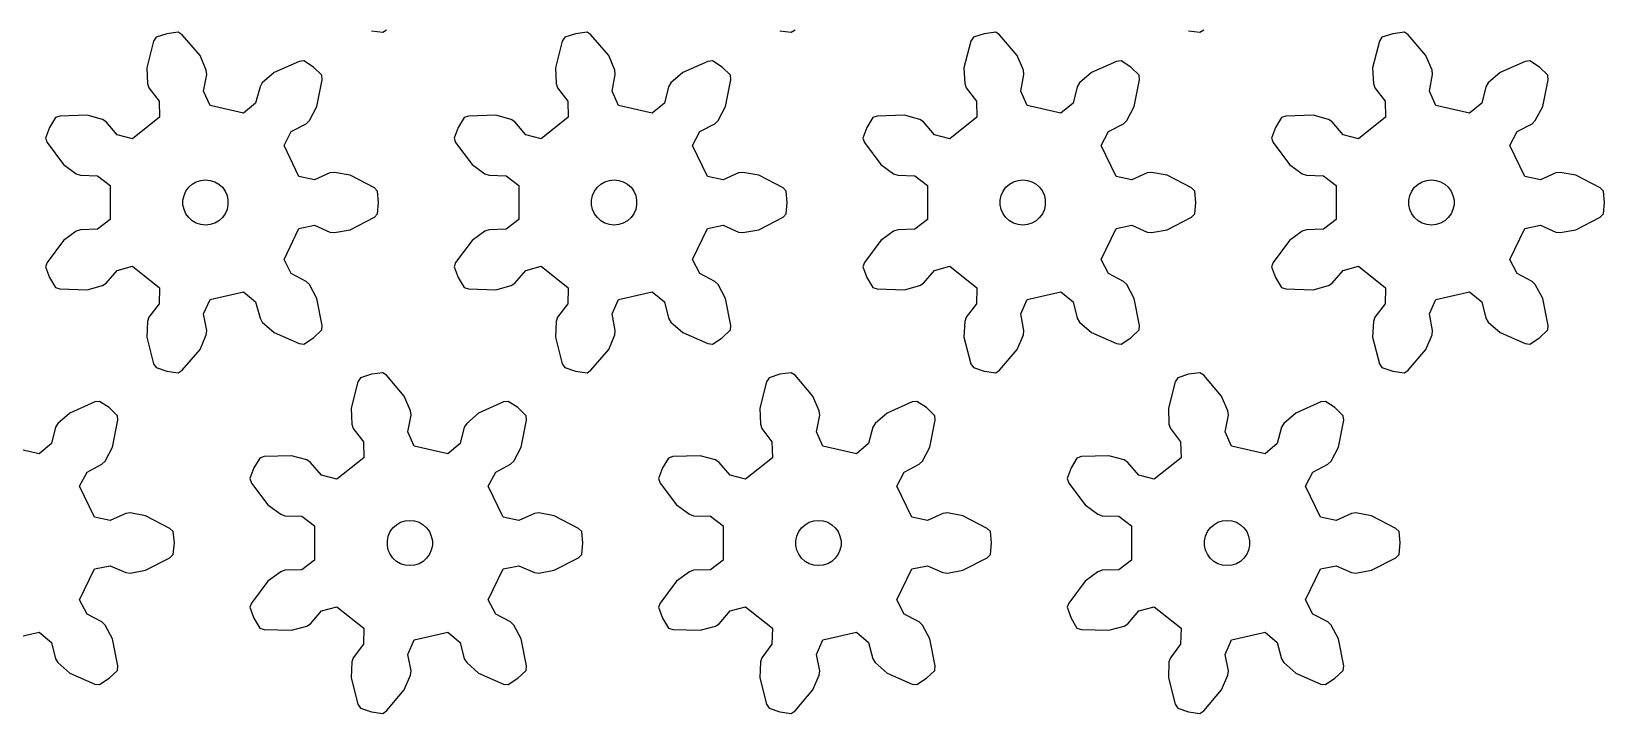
# Model space of a CAD drawing. Extents: x 0 to 211, y 0 to 225.
# Drawn here: x 107.3 to 211.4, y 67.7 to 112.8 of the extents above; entities that cross this region are included whole.
import ezdxf

# ---------------------------------------------------------------- set-up
doc = ezdxf.new("R2010")
doc.units = 0

msp = doc.modelspace()

# ---------------------------------------------------------------- linework, layer by layer
for p, q in [((116.24, 112.64), (115.52, 112.4)), ((116.99, 112.74), (116.24, 112.64)), ((117.25, 112.57), (116.99, 112.74)), ((118.43, 111.19), (117.25, 112.57)), ((129.77, 112.84), (130.52, 112.74)), ((130.52, 112.74), (130.78, 112.9)), ((143.29, 112.64), (142.57, 112.4)), ((144.05, 112.74), (143.29, 112.64)), ((144.3, 112.57), (144.05, 112.74)), ((145.48, 111.19), (144.3, 112.57)), ((156.82, 112.84), (157.57, 112.74)), ((157.57, 112.74), (157.83, 112.9)), ((170.34, 112.64), (169.62, 112.4)), ((171.1, 112.74), (170.34, 112.64)), ((171.35, 112.57), (171.1, 112.74)), ((172.53, 111.19), (171.35, 112.57)), ((183.87, 112.84), (184.62, 112.74)), ((184.62, 112.74), (184.88, 112.9)), ((197.39, 112.64), (196.67, 112.4)), ((198.15, 112.74), (197.39, 112.64)), ((198.4, 112.57), (198.15, 112.74)), ((199.58, 111.19), (198.4, 112.57)), ((115.36, 112.14), (114.9, 110.39)), ((115.52, 112.4), (115.36, 112.14)), ((142.41, 112.14), (141.95, 110.39)), ((142.57, 112.4), (142.41, 112.14)), ((169.46, 112.14), (169, 110.39)), ((169.62, 112.4), (169.46, 112.14)), ((196.51, 112.14), (196.05, 110.39)), ((196.67, 112.4), (196.51, 112.14)), ((114.9, 110.39), (114.95, 109.34)), ((118.84, 110.22), (118.43, 111.19)), ((125, 110.8), (123.34, 110.07)), ((125.3, 110.84), (125, 110.8)), ((125.94, 110.42), (125.3, 110.84)), ((126.49, 109.9), (125.94, 110.42)), ((141.95, 110.39), (142, 109.34)), ((145.89, 110.22), (145.48, 111.19)), ((152.05, 110.8), (150.39, 110.07)), ((152.35, 110.84), (152.05, 110.8)), ((152.99, 110.42), (152.35, 110.84)), ((153.54, 109.9), (152.99, 110.42)), ((169, 110.39), (169.05, 109.34)), ((172.94, 110.22), (172.53, 111.19)), ((179.1, 110.8), (177.44, 110.07)), ((179.4, 110.84), (179.1, 110.8)), ((180.04, 110.42), (179.4, 110.84)), ((180.59, 109.9), (180.04, 110.42)), ((196.05, 110.39), (196.1, 109.34)), ((199.99, 110.22), (199.58, 111.19)), ((206.15, 110.8), (204.49, 110.07)), ((206.45, 110.84), (206.15, 110.8)), ((207.09, 110.42), (206.45, 110.84)), ((207.64, 109.9), (207.09, 110.42)), ((118.66, 108.84), (118.87, 109.93)), ((118.87, 109.93), (118.84, 110.22)), ((122.55, 109.38), (122.4, 109.13)), ((123.34, 110.07), (122.55, 109.38)), ((126.17, 107.81), (126.52, 109.59)), ((126.52, 109.59), (126.49, 109.9)), ((145.71, 108.84), (145.92, 109.93)), ((145.92, 109.93), (145.89, 110.22)), ((149.6, 109.38), (149.45, 109.13)), ((150.39, 110.07), (149.6, 109.38)), ((153.22, 107.81), (153.57, 109.59)), ((153.57, 109.59), (153.54, 109.9)), ((172.76, 108.84), (172.97, 109.93)), ((172.97, 109.93), (172.94, 110.22)), ((176.65, 109.38), (176.5, 109.13)), ((177.44, 110.07), (176.65, 109.38)), ((180.27, 107.81), (180.62, 109.59)), ((180.62, 109.59), (180.59, 109.9)), ((199.81, 108.84), (200.02, 109.93)), ((200.02, 109.93), (199.99, 110.22)), ((203.7, 109.38), (203.55, 109.13)), ((204.49, 110.07), (203.7, 109.38)), ((207.32, 107.81), (207.67, 109.59)), ((207.67, 109.59), (207.64, 109.9)), ((114.95, 109.34), (115.05, 109.06)), ((115.05, 109.06), (115.72, 108.17)), ((119.09, 107.88), (118.66, 108.84)), ((122.4, 109.13), (122.11, 108.05)), ((142, 109.34), (142.1, 109.06)), ((142.1, 109.06), (142.77, 108.17)), ((146.14, 107.88), (145.71, 108.84)), ((149.45, 109.13), (149.17, 108.05)), ((169.05, 109.34), (169.15, 109.06)), ((169.15, 109.06), (169.82, 108.17)), ((173.19, 107.88), (172.76, 108.84)), ((176.5, 109.13), (176.22, 108.05)), ((196.1, 109.34), (196.2, 109.06)), ((196.2, 109.06), (196.87, 108.17)), ((200.24, 107.88), (199.81, 108.84)), ((203.55, 109.13), (203.27, 108.05)), ((115.72, 108.17), (115.74, 107.11)), ((121.31, 107.37), (119.09, 107.88)), ((122.11, 108.05), (121.31, 107.37)), ((125.67, 106.89), (126.17, 107.81)), ((142.77, 108.17), (142.79, 107.11)), ((148.36, 107.37), (146.14, 107.88)), ((149.17, 108.05), (148.36, 107.37)), ((152.72, 106.89), (153.22, 107.81)), ((169.82, 108.17), (169.85, 107.11)), ((175.41, 107.37), (173.19, 107.88)), ((176.22, 108.05), (175.41, 107.37)), ((179.77, 106.89), (180.27, 107.81)), ((196.87, 108.17), (196.9, 107.11)), ((202.46, 107.37), (200.24, 107.88)), ((203.27, 108.05), (202.46, 107.37)), ((206.82, 106.89), (207.32, 107.81)), ((108.47, 106.44), (108.2, 105.73)), ((108.86, 107.09), (108.47, 106.44)), ((109.15, 107.19), (108.86, 107.09)), ((110.96, 107.24), (109.15, 107.19)), ((111.97, 106.96), (110.96, 107.24)), ((112.22, 106.81), (111.97, 106.96)), ((112.94, 105.95), (112.22, 106.81)), ((115.74, 107.11), (113.96, 105.69)), ((124.47, 106.17), (125.46, 106.68)), ((125.46, 106.68), (125.67, 106.89)), ((135.52, 106.44), (135.25, 105.73)), ((135.91, 107.09), (135.52, 106.44)), ((136.2, 107.19), (135.91, 107.09)), ((138.01, 107.24), (136.2, 107.19)), ((139.02, 106.96), (138.01, 107.24)), ((139.27, 106.81), (139.02, 106.96)), ((139.99, 105.95), (139.27, 106.81)), ((142.79, 107.11), (141.01, 105.69)), ((151.52, 106.17), (152.51, 106.68)), ((152.51, 106.68), (152.72, 106.89)), ((162.57, 106.44), (162.3, 105.73)), ((162.96, 107.09), (162.57, 106.44)), ((163.25, 107.19), (162.96, 107.09)), ((165.06, 107.24), (163.25, 107.19)), ((166.07, 106.96), (165.06, 107.24)), ((166.32, 106.81), (166.07, 106.96)), ((167.04, 105.95), (166.32, 106.81)), ((169.85, 107.11), (168.06, 105.69)), ((178.57, 106.17), (179.56, 106.68)), ((179.56, 106.68), (179.77, 106.89)), ((189.62, 106.44), (189.35, 105.73)), ((190.01, 107.09), (189.62, 106.44)), ((190.3, 107.19), (190.01, 107.09)), ((192.11, 107.24), (190.3, 107.19)), ((193.12, 106.96), (192.11, 107.24)), ((193.37, 106.81), (193.12, 106.96)), ((194.09, 105.95), (193.37, 106.81)), ((196.9, 107.11), (195.12, 105.69)), ((205.62, 106.17), (206.61, 106.68)), ((206.61, 106.68), (206.82, 106.89)), ((108.2, 105.73), (108.3, 105.44)), ((108.3, 105.44), (109.39, 103.99)), ((113.96, 105.69), (112.94, 105.95)), ((123.99, 105.23), (124.47, 106.17)), ((124.98, 103.18), (123.99, 105.23)), ((135.25, 105.73), (135.35, 105.44)), ((135.35, 105.44), (136.44, 103.99)), ((141.01, 105.69), (139.99, 105.95)), ((151.04, 105.23), (151.52, 106.17)), ((152.03, 103.18), (151.04, 105.23)), ((162.3, 105.73), (162.41, 105.44)), ((162.41, 105.44), (163.49, 103.99)), ((168.06, 105.69), (167.04, 105.95)), ((178.09, 105.23), (178.57, 106.17)), ((179.08, 103.18), (178.09, 105.23)), ((189.35, 105.73), (189.46, 105.44)), ((189.46, 105.44), (190.54, 103.99)), ((195.12, 105.69), (194.09, 105.95)), ((205.14, 105.23), (205.62, 106.17)), ((206.13, 103.18), (205.14, 105.23)), ((109.39, 103.99), (110.24, 103.37)), ((110.24, 103.37), (110.52, 103.27)), ((110.52, 103.27), (111.64, 103.24)), ((111.64, 103.24), (112.48, 102.6)), ((126.01, 102.97), (124.98, 103.18)), ((127.03, 103.42), (126.01, 102.97)), ((127.32, 103.46), (127.03, 103.42)), ((128.36, 103.27), (127.32, 103.46)), ((129.97, 102.44), (128.36, 103.27)), ((136.44, 103.99), (137.29, 103.37)), ((137.29, 103.37), (137.57, 103.27)), ((137.57, 103.27), (138.69, 103.24)), ((138.69, 103.24), (139.53, 102.6)), ((153.06, 102.97), (152.03, 103.18)), ((154.08, 103.42), (153.06, 102.97)), ((154.37, 103.46), (154.08, 103.42)), ((155.41, 103.27), (154.37, 103.46)), ((157.02, 102.44), (155.41, 103.27)), ((163.49, 103.99), (164.34, 103.37)), ((164.34, 103.37), (164.62, 103.27)), ((164.62, 103.27), (165.74, 103.24)), ((165.74, 103.24), (166.58, 102.6)), ((180.11, 102.97), (179.08, 103.18)), ((181.13, 103.42), (180.11, 102.97)), ((181.42, 103.46), (181.13, 103.42)), ((182.46, 103.27), (181.42, 103.46)), ((184.07, 102.44), (182.46, 103.27)), ((190.54, 103.99), (191.39, 103.37)), ((191.39, 103.37), (191.67, 103.27)), ((191.67, 103.27), (192.79, 103.24)), ((192.79, 103.24), (193.63, 102.6)), ((207.16, 102.97), (206.13, 103.18)), ((208.18, 103.42), (207.16, 102.97)), ((208.47, 103.46), (208.18, 103.42)), ((209.51, 103.27), (208.47, 103.46)), ((211.12, 102.44), (209.51, 103.27)), ((112.48, 102.6), (112.48, 100.33)), ((117.37, 101.93), (117.49, 102.21)), ((117.49, 102.21), (117.68, 102.47)), ((117.68, 102.47), (117.91, 102.68)), ((117.91, 102.68), (118.18, 102.83)), ((118.18, 102.83), (118.48, 102.93)), ((118.48, 102.93), (118.79, 102.96)), ((118.79, 102.96), (119.1, 102.93)), ((119.1, 102.93), (119.4, 102.83)), ((119.4, 102.83), (119.67, 102.68)), ((119.67, 102.68), (119.91, 102.47)), ((119.91, 102.47), (120.09, 102.21)), ((120.09, 102.21), (120.22, 101.93)), ((130.18, 102.22), (129.97, 102.44)), ((130.25, 101.46), (130.18, 102.22)), ((139.53, 102.6), (139.53, 100.33)), ((144.42, 101.93), (144.54, 102.21)), ((144.54, 102.21), (144.73, 102.47)), ((144.73, 102.47), (144.96, 102.68)), ((144.96, 102.68), (145.23, 102.83)), ((145.23, 102.83), (145.53, 102.93)), ((145.53, 102.93), (145.84, 102.96)), ((145.84, 102.96), (146.15, 102.93)), ((146.15, 102.93), (146.45, 102.83)), ((146.45, 102.83), (146.72, 102.68)), ((146.72, 102.68), (146.96, 102.47)), ((146.96, 102.47), (147.14, 102.21)), ((147.14, 102.21), (147.27, 101.93)), ((157.23, 102.22), (157.02, 102.44)), ((157.3, 101.46), (157.23, 102.22)), ((166.58, 102.6), (166.58, 100.33)), ((171.47, 101.93), (171.59, 102.21)), ((171.59, 102.21), (171.78, 102.47)), ((171.78, 102.47), (172.01, 102.68)), ((172.01, 102.68), (172.28, 102.83)), ((172.28, 102.83), (172.58, 102.93)), ((172.58, 102.93), (172.89, 102.96)), ((172.89, 102.96), (173.2, 102.93)), ((173.2, 102.93), (173.5, 102.83)), ((173.5, 102.83), (173.77, 102.68)), ((173.77, 102.68), (174.01, 102.47)), ((174.01, 102.47), (174.19, 102.21)), ((174.19, 102.21), (174.32, 101.93)), ((184.28, 102.22), (184.07, 102.44)), ((184.35, 101.46), (184.28, 102.22)), ((193.63, 102.6), (193.63, 100.33)), ((198.52, 101.93), (198.64, 102.21)), ((198.64, 102.21), (198.83, 102.47)), ((198.83, 102.47), (199.06, 102.68)), ((199.06, 102.68), (199.33, 102.83)), ((199.33, 102.83), (199.63, 102.93)), ((199.63, 102.93), (199.94, 102.96)), ((199.94, 102.96), (200.26, 102.93)), ((200.26, 102.93), (200.55, 102.83)), ((200.55, 102.83), (200.82, 102.68)), ((200.82, 102.68), (201.06, 102.47)), ((201.06, 102.47), (201.24, 102.21)), ((201.24, 102.21), (201.37, 101.93)), ((211.33, 102.22), (211.12, 102.44)), ((211.4, 101.46), (211.33, 102.22)), ((117.3, 101.62), (117.37, 101.93)), ((117.3, 101.31), (117.3, 101.62)), ((117.37, 101), (117.3, 101.31)), ((120.22, 101.93), (120.28, 101.62)), ((120.28, 101.31), (120.22, 101)), ((120.28, 101.62), (120.28, 101.31)), ((130.18, 100.71), (130.25, 101.46)), ((144.35, 101.62), (144.42, 101.93)), ((144.35, 101.31), (144.35, 101.62)), ((144.42, 101), (144.35, 101.31)), ((147.27, 101.93), (147.33, 101.62)), ((147.33, 101.31), (147.27, 101)), ((147.33, 101.62), (147.33, 101.31)), ((157.23, 100.71), (157.3, 101.46)), ((171.4, 101.62), (171.47, 101.93)), ((171.4, 101.31), (171.4, 101.62)), ((171.47, 101), (171.4, 101.31)), ((174.32, 101.93), (174.38, 101.62)), ((174.38, 101.31), (174.32, 101)), ((174.38, 101.62), (174.38, 101.31)), ((184.28, 100.71), (184.35, 101.46)), ((198.45, 101.62), (198.52, 101.93)), ((198.45, 101.31), (198.45, 101.62)), ((198.52, 101), (198.45, 101.31)), ((201.37, 101.93), (201.44, 101.62)), ((201.44, 101.31), (201.37, 101)), ((201.44, 101.62), (201.44, 101.31)), ((211.33, 100.71), (211.4, 101.46)), ((112.48, 100.33), (111.64, 99.69)), ((117.49, 100.71), (117.37, 101)), ((117.68, 100.46), (117.49, 100.71)), ((117.91, 100.25), (117.68, 100.46)), ((118.18, 100.09), (117.91, 100.25)), ((118.48, 100), (118.18, 100.09)), ((118.79, 99.96), (118.48, 100)), ((119.1, 100), (118.79, 99.96)), ((119.4, 100.09), (119.1, 100)), ((119.67, 100.25), (119.4, 100.09)), ((119.91, 100.46), (119.67, 100.25)), ((120.09, 100.71), (119.91, 100.46)), ((120.22, 101), (120.09, 100.71)), ((128.36, 99.66), (129.97, 100.49)), ((129.97, 100.49), (130.18, 100.71)), ((139.53, 100.33), (138.69, 99.69)), ((144.54, 100.71), (144.42, 101)), ((144.73, 100.46), (144.54, 100.71)), ((144.96, 100.25), (144.73, 100.46)), ((145.23, 100.09), (144.96, 100.25)), ((145.53, 100), (145.23, 100.09)), ((145.84, 99.96), (145.53, 100)), ((146.15, 100), (145.84, 99.96)), ((146.45, 100.09), (146.15, 100)), ((146.72, 100.25), (146.45, 100.09)), ((146.96, 100.46), (146.72, 100.25)), ((147.14, 100.71), (146.96, 100.46)), ((147.27, 101), (147.14, 100.71)), ((155.41, 99.66), (157.02, 100.49)), ((157.02, 100.49), (157.23, 100.71)), ((166.58, 100.33), (165.74, 99.69)), ((171.59, 100.71), (171.47, 101)), ((171.78, 100.46), (171.59, 100.71)), ((172.01, 100.25), (171.78, 100.46)), ((172.28, 100.09), (172.01, 100.25)), ((172.58, 100), (172.28, 100.09)), ((172.89, 99.96), (172.58, 100)), ((173.2, 100), (172.89, 99.96)), ((173.5, 100.09), (173.2, 100)), ((173.77, 100.25), (173.5, 100.09)), ((174.01, 100.46), (173.77, 100.25)), ((174.19, 100.71), (174.01, 100.46)), ((174.32, 101), (174.19, 100.71)), ((182.46, 99.66), (184.07, 100.49)), ((184.07, 100.49), (184.28, 100.71)), ((193.63, 100.33), (192.79, 99.69)), ((198.64, 100.71), (198.52, 101)), ((198.83, 100.46), (198.64, 100.71)), ((199.06, 100.25), (198.83, 100.46)), ((199.33, 100.09), (199.06, 100.25)), ((199.63, 100), (199.33, 100.09)), ((199.94, 99.96), (199.63, 100)), ((200.26, 100), (199.94, 99.96)), ((200.55, 100.09), (200.26, 100)), ((200.82, 100.25), (200.55, 100.09)), ((201.06, 100.46), (200.82, 100.25)), ((201.24, 100.71), (201.06, 100.46)), ((201.37, 101), (201.24, 100.71)), ((209.51, 99.66), (211.12, 100.49)), ((211.12, 100.49), (211.33, 100.71)), ((109.39, 98.94), (108.3, 97.49)), ((110.24, 99.56), (109.39, 98.94)), ((110.52, 99.66), (110.24, 99.56)), ((111.64, 99.69), (110.52, 99.66)), ((123.99, 97.7), (124.98, 99.75)), ((124.98, 99.75), (126.01, 99.96)), ((126.01, 99.96), (127.03, 99.5)), ((127.03, 99.5), (127.32, 99.47)), ((127.32, 99.47), (128.36, 99.66)), ((136.44, 98.94), (135.35, 97.49)), ((137.29, 99.56), (136.44, 98.94)), ((137.57, 99.66), (137.29, 99.56)), ((138.69, 99.69), (137.57, 99.66)), ((151.04, 97.7), (152.03, 99.75)), ((152.03, 99.75), (153.06, 99.96)), ((153.06, 99.96), (154.08, 99.5)), ((154.08, 99.5), (154.37, 99.47)), ((154.37, 99.47), (155.41, 99.66)), ((163.49, 98.94), (162.41, 97.49)), ((164.34, 99.56), (163.49, 98.94)), ((164.62, 99.66), (164.34, 99.56)), ((165.74, 99.69), (164.62, 99.66)), ((178.09, 97.7), (179.08, 99.75)), ((179.08, 99.75), (180.11, 99.96)), ((180.11, 99.96), (181.13, 99.5)), ((181.13, 99.5), (181.42, 99.47)), ((181.42, 99.47), (182.46, 99.66)), ((190.54, 98.94), (189.46, 97.49)), ((191.39, 99.56), (190.54, 98.94)), ((191.67, 99.66), (191.39, 99.56)), ((192.79, 99.69), (191.67, 99.66)), ((205.14, 97.7), (206.13, 99.75)), ((206.13, 99.75), (207.16, 99.96)), ((207.16, 99.96), (208.18, 99.5)), ((208.18, 99.5), (208.47, 99.47)), ((208.47, 99.47), (209.51, 99.66)), ((108.3, 97.49), (108.2, 97.2)), ((108.2, 97.2), (108.47, 96.49)), ((112.22, 96.12), (112.94, 96.97)), ((112.94, 96.97), (113.96, 97.24)), ((113.96, 97.24), (115.74, 95.82)), ((124.47, 96.76), (123.99, 97.7)), ((135.35, 97.49), (135.25, 97.2)), ((135.25, 97.2), (135.52, 96.49)), ((139.27, 96.12), (139.99, 96.97)), ((139.99, 96.97), (141.01, 97.24)), ((141.01, 97.24), (142.79, 95.82)), ((151.52, 96.76), (151.04, 97.7)), ((162.41, 97.49), (162.3, 97.2)), ((162.3, 97.2), (162.57, 96.49)), ((166.32, 96.12), (167.04, 96.97)), ((167.04, 96.97), (168.06, 97.24)), ((168.06, 97.24), (169.85, 95.82)), ((178.57, 96.76), (178.09, 97.7)), ((189.46, 97.49), (189.35, 97.2)), ((189.35, 97.2), (189.62, 96.49)), ((193.37, 96.12), (194.09, 96.97)), ((194.09, 96.97), (195.12, 97.24)), ((195.12, 97.24), (196.9, 95.82)), ((205.62, 96.76), (205.14, 97.7)), ((108.47, 96.49), (108.86, 95.84)), ((108.86, 95.84), (109.15, 95.74)), ((110.96, 95.69), (111.97, 95.97)), ((111.97, 95.97), (112.22, 96.12)), ((115.74, 95.82), (115.72, 94.76)), ((125.46, 96.24), (124.47, 96.76)), ((125.67, 96.04), (125.46, 96.24)), ((126.17, 95.11), (125.67, 96.04)), ((135.52, 96.49), (135.91, 95.84)), ((135.91, 95.84), (136.2, 95.74)), ((138.01, 95.69), (139.02, 95.97)), ((139.02, 95.97), (139.27, 96.12)), ((142.79, 95.82), (142.77, 94.76)), ((152.51, 96.24), (151.52, 96.76)), ((152.72, 96.04), (152.51, 96.24)), ((153.22, 95.11), (152.72, 96.04)), ((162.57, 96.49), (162.96, 95.84)), ((162.96, 95.84), (163.25, 95.74)), ((165.06, 95.69), (166.07, 95.97)), ((166.07, 95.97), (166.32, 96.12)), ((169.85, 95.82), (169.82, 94.76)), ((179.56, 96.24), (178.57, 96.76)), ((179.77, 96.04), (179.56, 96.24)), ((180.27, 95.11), (179.77, 96.04)), ((189.62, 96.49), (190.01, 95.84)), ((190.01, 95.84), (190.3, 95.74)), ((192.11, 95.69), (193.12, 95.97)), ((193.12, 95.97), (193.37, 96.12)), ((196.9, 95.82), (196.87, 94.76)), ((206.61, 96.24), (205.62, 96.76)), ((206.82, 96.04), (206.61, 96.24)), ((207.32, 95.11), (206.82, 96.04)), ((109.15, 95.74), (110.96, 95.69)), ((115.72, 94.76), (115.05, 93.87)), ((118.66, 94.09), (119.09, 95.05)), ((119.09, 95.05), (121.31, 95.56)), ((121.31, 95.56), (122.11, 94.88)), ((122.11, 94.88), (122.4, 93.8)), ((126.52, 93.33), (126.17, 95.11)), ((136.2, 95.74), (138.01, 95.69)), ((142.77, 94.76), (142.1, 93.87)), ((145.71, 94.09), (146.14, 95.05)), ((146.14, 95.05), (148.36, 95.56)), ((148.36, 95.56), (149.17, 94.88)), ((149.17, 94.88), (149.45, 93.8)), ((153.57, 93.33), (153.22, 95.11)), ((163.25, 95.74), (165.06, 95.69)), ((169.82, 94.76), (169.15, 93.87)), ((172.76, 94.09), (173.19, 95.05)), ((173.19, 95.05), (175.41, 95.56)), ((175.41, 95.56), (176.22, 94.88)), ((176.22, 94.88), (176.5, 93.8)), ((180.62, 93.33), (180.27, 95.11)), ((190.3, 95.74), (192.11, 95.69)), ((196.87, 94.76), (196.2, 93.87)), ((199.81, 94.09), (200.24, 95.05)), ((200.24, 95.05), (202.46, 95.56)), ((202.46, 95.56), (203.27, 94.88)), ((203.27, 94.88), (203.55, 93.8)), ((207.67, 93.33), (207.32, 95.11)), ((115.05, 93.87), (114.95, 93.59)), ((118.87, 92.99), (118.66, 94.09)), ((122.4, 93.8), (122.55, 93.55)), ((142.1, 93.87), (142, 93.59)), ((145.92, 92.99), (145.71, 94.09)), ((149.45, 93.8), (149.6, 93.55)), ((169.15, 93.87), (169.05, 93.59)), ((172.97, 92.99), (172.76, 94.09)), ((176.5, 93.8), (176.65, 93.55)), ((196.2, 93.87), (196.1, 93.59)), ((200.02, 92.99), (199.81, 94.09)), ((203.55, 93.8), (203.7, 93.55)), ((114.95, 93.59), (114.9, 92.54)), ((118.43, 91.74), (118.84, 92.7)), ((118.84, 92.7), (118.87, 92.99)), ((122.55, 93.55), (123.34, 92.86)), ((123.34, 92.86), (125, 92.12)), ((125.94, 92.5), (126.49, 93.03)), ((126.49, 93.03), (126.52, 93.33)), ((142, 93.59), (141.95, 92.54)), ((145.48, 91.74), (145.89, 92.7)), ((145.89, 92.7), (145.92, 92.99)), ((149.6, 93.55), (150.39, 92.86)), ((150.39, 92.86), (152.05, 92.12)), ((152.99, 92.5), (153.54, 93.03)), ((153.54, 93.03), (153.57, 93.33)), ((169.05, 93.59), (169, 92.54)), ((172.53, 91.74), (172.94, 92.7)), ((172.94, 92.7), (172.97, 92.99)), ((176.65, 93.55), (177.44, 92.86)), ((177.44, 92.86), (179.1, 92.12)), ((180.04, 92.5), (180.59, 93.03)), ((180.59, 93.03), (180.62, 93.33)), ((196.1, 93.59), (196.05, 92.54)), ((199.58, 91.74), (199.99, 92.7)), ((199.99, 92.7), (200.02, 92.99)), ((203.7, 93.55), (204.49, 92.86)), ((204.49, 92.86), (206.15, 92.12)), ((207.09, 92.5), (207.64, 93.03)), ((207.64, 93.03), (207.67, 93.33)), ((114.9, 92.54), (115.36, 90.79)), ((117.25, 90.36), (118.43, 91.74)), ((125, 92.12), (125.3, 92.09)), ((125.3, 92.09), (125.94, 92.5)), ((141.95, 92.54), (142.41, 90.79)), ((144.3, 90.36), (145.48, 91.74)), ((152.05, 92.12), (152.35, 92.09)), ((152.35, 92.09), (152.99, 92.5)), ((169, 92.54), (169.46, 90.79)), ((171.35, 90.36), (172.53, 91.74)), ((179.1, 92.12), (179.4, 92.09)), ((179.4, 92.09), (180.04, 92.5)), ((196.05, 92.54), (196.51, 90.79)), ((198.4, 90.36), (199.58, 91.74)), ((206.15, 92.12), (206.45, 92.09)), ((206.45, 92.09), (207.09, 92.5)), ((115.36, 90.79), (115.52, 90.53)), ((142.41, 90.79), (142.57, 90.53)), ((169.46, 90.79), (169.62, 90.53)), ((196.51, 90.79), (196.67, 90.53)), ((115.52, 90.53), (116.24, 90.29)), ((116.24, 90.29), (116.99, 90.19)), ((116.99, 90.19), (117.25, 90.36)), ((128.88, 89.59), (128.43, 87.84)), ((129.05, 89.85), (128.88, 89.59)), ((129.77, 90.09), (129.05, 89.85)), ((130.52, 90.19), (129.77, 90.09)), ((130.78, 90.03), (130.52, 90.19)), ((131.95, 88.64), (130.78, 90.03)), ((142.57, 90.53), (143.29, 90.29)), ((143.29, 90.29), (144.05, 90.19)), ((144.05, 90.19), (144.3, 90.36)), ((155.93, 89.59), (155.48, 87.84)), ((156.1, 89.85), (155.93, 89.59)), ((156.82, 90.09), (156.1, 89.85)), ((157.57, 90.19), (156.82, 90.09)), ((157.83, 90.03), (157.57, 90.19)), ((159, 88.64), (157.83, 90.03)), ((169.62, 90.53), (170.34, 90.29)), ((170.34, 90.29), (171.1, 90.19)), ((171.1, 90.19), (171.35, 90.36)), ((182.98, 89.59), (182.53, 87.84)), ((183.15, 89.85), (182.98, 89.59)), ((183.87, 90.09), (183.15, 89.85)), ((184.62, 90.19), (183.87, 90.09)), ((184.88, 90.03), (184.62, 90.19)), ((186.05, 88.64), (184.88, 90.03)), ((196.67, 90.53), (197.39, 90.29)), ((197.39, 90.29), (198.15, 90.19)), ((198.15, 90.19), (198.4, 90.36)), ((132.37, 87.68), (131.95, 88.64)), ((159.42, 87.68), (159, 88.64)), ((186.47, 87.68), (186.05, 88.64)), ((109.82, 87.52), (109.02, 86.83)), ((111.47, 88.26), (109.82, 87.52)), ((111.78, 88.29), (111.47, 88.26)), ((112.41, 87.88), (111.78, 88.29)), ((112.96, 87.35), (112.41, 87.88)), ((128.43, 87.84), (128.47, 86.79)), ((132.4, 87.39), (132.37, 87.68)), ((136.87, 87.52), (136.08, 86.83)), ((138.52, 88.26), (136.87, 87.52)), ((138.83, 88.29), (138.52, 88.26)), ((139.46, 87.88), (138.83, 88.29)), ((140.01, 87.35), (139.46, 87.88)), ((155.48, 87.84), (155.52, 86.79)), ((159.45, 87.39), (159.42, 87.68)), ((163.92, 87.52), (163.13, 86.83)), ((165.57, 88.26), (163.92, 87.52)), ((165.88, 88.29), (165.57, 88.26)), ((166.51, 87.88), (165.88, 88.29)), ((167.06, 87.35), (166.51, 87.88)), ((182.53, 87.84), (182.57, 86.79)), ((186.5, 87.39), (186.47, 87.68)), ((190.97, 87.52), (190.18, 86.83)), ((192.62, 88.26), (190.97, 87.52)), ((192.93, 88.29), (192.62, 88.26)), ((193.56, 87.88), (192.93, 88.29)), ((194.11, 87.35), (193.56, 87.88)), ((108.87, 86.58), (108.59, 85.5)), ((109.02, 86.83), (108.87, 86.58)), ((112.64, 85.27), (112.99, 87.05)), ((112.99, 87.05), (112.96, 87.35)), ((128.47, 86.79), (128.57, 86.51)), ((128.57, 86.51), (129.24, 85.62)), ((132.18, 86.29), (132.4, 87.39)), ((135.92, 86.58), (135.64, 85.5)), ((136.08, 86.83), (135.92, 86.58)), ((139.69, 85.27), (140.04, 87.05)), ((140.04, 87.05), (140.01, 87.35)), ((155.52, 86.79), (155.62, 86.51)), ((155.62, 86.51), (156.29, 85.62)), ((159.23, 86.29), (159.45, 87.39)), ((162.97, 86.58), (162.69, 85.5)), ((163.13, 86.83), (162.97, 86.58)), ((166.74, 85.27), (167.09, 87.05)), ((167.09, 87.05), (167.06, 87.35)), ((182.57, 86.79), (182.67, 86.51)), ((182.67, 86.51), (183.34, 85.62)), ((186.28, 86.29), (186.5, 87.39)), ((190.02, 86.58), (189.74, 85.5)), ((190.18, 86.83), (190.02, 86.58)), ((193.79, 85.27), (194.14, 87.05)), ((194.14, 87.05), (194.11, 87.35)), ((108.59, 85.5), (107.78, 84.82)), ((129.24, 85.62), (129.27, 84.56)), ((132.61, 85.33), (132.18, 86.29)), ((135.64, 85.5), (134.83, 84.82)), ((156.29, 85.62), (156.32, 84.56)), ((159.66, 85.33), (159.23, 86.29)), ((162.69, 85.5), (161.88, 84.82)), ((183.34, 85.62), (183.37, 84.56)), ((186.71, 85.33), (186.28, 86.29)), ((189.74, 85.5), (188.93, 84.82)), ((107.78, 84.82), (105.56, 85.33)), ((112.15, 84.34), (112.64, 85.27)), ((122.38, 84.54), (121.99, 83.89)), ((122.67, 84.64), (122.38, 84.54)), ((124.48, 84.69), (122.67, 84.64)), ((125.5, 84.42), (124.48, 84.69)), ((125.74, 84.26), (125.5, 84.42)), ((129.27, 84.56), (127.49, 83.14)), ((134.83, 84.82), (132.61, 85.33)), ((139.2, 84.34), (139.69, 85.27)), ((149.43, 84.54), (149.04, 83.89)), ((149.72, 84.64), (149.43, 84.54)), ((151.53, 84.69), (149.72, 84.64)), ((152.55, 84.42), (151.53, 84.69)), ((152.79, 84.26), (152.55, 84.42)), ((156.32, 84.56), (154.54, 83.14)), ((161.88, 84.82), (159.66, 85.33)), ((166.25, 84.34), (166.74, 85.27)), ((176.48, 84.54), (176.09, 83.89)), ((176.77, 84.64), (176.48, 84.54)), ((178.59, 84.69), (176.77, 84.64)), ((179.6, 84.42), (178.59, 84.69)), ((179.85, 84.26), (179.6, 84.42)), ((183.37, 84.56), (181.59, 83.14)), ((188.93, 84.82), (186.71, 85.33)), ((193.3, 84.34), (193.79, 85.27)), ((110.46, 82.68), (110.95, 83.62)), ((110.95, 83.62), (111.94, 84.14)), ((111.94, 84.14), (112.15, 84.34)), ((121.99, 83.89), (121.73, 83.18)), ((126.47, 83.41), (125.74, 84.26)), ((127.49, 83.14), (126.47, 83.41)), ((137.51, 82.68), (138, 83.62)), ((138, 83.62), (138.99, 84.14)), ((138.99, 84.14), (139.2, 84.34)), ((149.04, 83.89), (148.78, 83.18)), ((153.52, 83.41), (152.79, 84.26)), ((154.54, 83.14), (153.52, 83.41)), ((164.56, 82.68), (165.05, 83.62)), ((165.05, 83.62), (166.04, 84.14)), ((166.04, 84.14), (166.25, 84.34)), ((176.09, 83.89), (175.83, 83.18)), ((180.57, 83.41), (179.85, 84.26)), ((181.59, 83.14), (180.57, 83.41)), ((191.61, 82.68), (192.1, 83.62)), ((192.1, 83.62), (193.09, 84.14)), ((193.09, 84.14), (193.3, 84.34)), ((111.45, 80.63), (110.46, 82.68)), ((121.73, 83.18), (121.83, 82.89)), ((121.83, 82.89), (122.92, 81.44)), ((138.5, 80.63), (137.51, 82.68)), ((148.78, 83.18), (148.88, 82.89)), ((148.88, 82.89), (149.97, 81.44)), ((165.55, 80.63), (164.56, 82.68)), ((175.83, 83.18), (175.93, 82.89)), ((175.93, 82.89), (177.02, 81.44)), ((192.6, 80.63), (191.61, 82.68)), ((122.92, 81.44), (123.77, 80.82)), ((149.97, 81.44), (150.82, 80.82)), ((177.02, 81.44), (177.87, 80.82)), ((112.49, 80.42), (111.45, 80.63)), ((113.51, 80.88), (112.49, 80.42)), ((113.8, 80.91), (113.51, 80.88)), ((114.83, 80.72), (113.8, 80.91)), ((116.44, 79.89), (114.83, 80.72)), ((123.77, 80.82), (124.04, 80.72)), ((124.04, 80.72), (125.16, 80.69)), ((125.16, 80.69), (126, 80.05)), ((131.44, 80.13), (131.71, 80.29)), ((131.71, 80.29), (132.01, 80.38)), ((132.01, 80.38), (132.32, 80.42)), ((132.32, 80.42), (132.63, 80.38)), ((132.63, 80.38), (132.93, 80.29)), ((132.93, 80.29), (133.2, 80.13)), ((139.54, 80.42), (138.5, 80.63)), ((140.56, 80.88), (139.54, 80.42)), ((140.85, 80.91), (140.56, 80.88)), ((141.88, 80.72), (140.85, 80.91)), ((143.49, 79.89), (141.88, 80.72)), ((150.82, 80.82), (151.09, 80.72)), ((151.09, 80.72), (152.21, 80.69)), ((152.21, 80.69), (153.05, 80.05)), ((158.49, 80.13), (158.76, 80.29)), ((158.76, 80.29), (159.06, 80.38)), ((159.06, 80.38), (159.37, 80.42)), ((159.37, 80.42), (159.68, 80.38)), ((159.68, 80.38), (159.98, 80.29)), ((159.98, 80.29), (160.25, 80.13)), ((166.59, 80.42), (165.55, 80.63)), ((167.61, 80.88), (166.59, 80.42)), ((167.9, 80.91), (167.61, 80.88)), ((168.93, 80.72), (167.9, 80.91)), ((170.54, 79.89), (168.93, 80.72)), ((177.87, 80.82), (178.14, 80.72)), ((178.14, 80.72), (179.26, 80.69)), ((179.26, 80.69), (180.1, 80.05)), ((185.54, 80.13), (185.81, 80.29)), ((185.81, 80.29), (186.11, 80.38)), ((186.11, 80.38), (186.42, 80.42)), ((186.42, 80.42), (186.73, 80.38)), ((186.73, 80.38), (187.03, 80.29)), ((187.03, 80.29), (187.3, 80.13)), ((193.64, 80.42), (192.6, 80.63)), ((194.66, 80.88), (193.64, 80.42)), ((194.95, 80.91), (194.66, 80.88)), ((195.98, 80.72), (194.95, 80.91)), ((197.59, 79.89), (195.98, 80.72)), ((116.66, 79.67), (116.44, 79.89)), ((116.73, 78.92), (116.66, 79.67)), ((126, 80.05), (126, 77.78)), ((130.83, 79.07), (130.89, 79.38)), ((130.89, 79.38), (131.02, 79.67)), ((131.02, 79.67), (131.2, 79.92)), ((131.2, 79.92), (131.44, 80.13)), ((133.2, 80.13), (133.43, 79.92)), ((133.43, 79.92), (133.62, 79.67)), ((133.62, 79.67), (133.74, 79.38)), ((133.74, 79.38), (133.81, 79.07)), ((143.71, 79.67), (143.49, 79.89)), ((143.78, 78.92), (143.71, 79.67)), ((153.05, 80.05), (153.05, 77.78)), ((157.88, 79.07), (157.94, 79.38)), ((157.94, 79.38), (158.07, 79.67)), ((158.07, 79.67), (158.25, 79.92)), ((158.25, 79.92), (158.49, 80.13)), ((160.25, 80.13), (160.48, 79.92)), ((160.48, 79.92), (160.67, 79.67)), ((160.67, 79.67), (160.79, 79.38)), ((160.79, 79.38), (160.86, 79.07)), ((170.76, 79.67), (170.54, 79.89)), ((170.83, 78.92), (170.76, 79.67)), ((180.1, 80.05), (180.1, 77.78)), ((184.93, 79.07), (184.99, 79.38)), ((184.99, 79.38), (185.12, 79.67)), ((185.12, 79.67), (185.3, 79.92)), ((185.3, 79.92), (185.54, 80.13)), ((187.3, 80.13), (187.53, 79.92)), ((187.53, 79.92), (187.72, 79.67)), ((187.72, 79.67), (187.84, 79.38)), ((187.84, 79.38), (187.91, 79.07)), ((197.81, 79.67), (197.59, 79.89)), ((197.88, 78.92), (197.81, 79.67)), ((116.44, 77.94), (116.66, 78.16)), ((116.66, 78.16), (116.73, 78.92)), ((130.83, 78.76), (130.83, 79.07)), ((130.89, 78.45), (130.83, 78.76)), ((131.02, 78.17), (130.89, 78.45)), ((131.2, 77.91), (131.02, 78.17)), ((133.62, 78.17), (133.43, 77.91)), ((133.74, 78.45), (133.62, 78.17)), ((133.81, 78.76), (133.74, 78.45)), ((133.81, 79.07), (133.81, 78.76)), ((143.49, 77.94), (143.71, 78.16)), ((143.71, 78.16), (143.78, 78.92)), ((157.88, 78.76), (157.88, 79.07)), ((157.94, 78.45), (157.88, 78.76)), ((158.07, 78.17), (157.94, 78.45)), ((158.25, 77.91), (158.07, 78.17)), ((160.67, 78.17), (160.48, 77.91)), ((160.79, 78.45), (160.67, 78.17)), ((160.86, 78.76), (160.79, 78.45)), ((160.86, 79.07), (160.86, 78.76)), ((170.54, 77.94), (170.76, 78.16)), ((170.76, 78.16), (170.83, 78.92)), ((184.93, 78.76), (184.93, 79.07)), ((184.99, 78.45), (184.93, 78.76)), ((185.12, 78.17), (184.99, 78.45)), ((185.3, 77.91), (185.12, 78.17)), ((187.72, 78.17), (187.53, 77.91)), ((187.84, 78.45), (187.72, 78.17)), ((187.91, 78.76), (187.84, 78.45)), ((187.91, 79.07), (187.91, 78.76)), ((197.59, 77.94), (197.81, 78.16)), ((197.81, 78.16), (197.88, 78.92)), ((110.46, 75.15), (111.45, 77.2)), ((111.45, 77.2), (112.49, 77.41)), ((112.49, 77.41), (113.51, 76.96)), ((113.8, 76.92), (114.83, 77.11)), ((114.83, 77.11), (116.44, 77.94)), ((124.04, 77.11), (123.77, 77.01)), ((125.16, 77.14), (124.04, 77.11)), ((126, 77.78), (125.16, 77.14)), ((131.44, 77.7), (131.2, 77.91)), ((131.71, 77.55), (131.44, 77.7)), ((132.01, 77.45), (131.71, 77.55)), ((132.32, 77.42), (132.01, 77.45)), ((132.63, 77.45), (132.32, 77.42)), ((132.93, 77.55), (132.63, 77.45)), ((133.2, 77.7), (132.93, 77.55)), ((133.43, 77.91), (133.2, 77.7)), ((137.51, 75.15), (138.5, 77.2)), ((138.5, 77.2), (139.54, 77.41)), ((139.54, 77.41), (140.56, 76.96)), ((140.85, 76.92), (141.88, 77.11)), ((141.88, 77.11), (143.49, 77.94)), ((151.09, 77.11), (150.82, 77.01)), ((152.21, 77.14), (151.09, 77.11)), ((153.05, 77.78), (152.21, 77.14)), ((158.49, 77.7), (158.25, 77.91)), ((158.76, 77.55), (158.49, 77.7)), ((159.06, 77.45), (158.76, 77.55)), ((159.37, 77.42), (159.06, 77.45)), ((159.68, 77.45), (159.37, 77.42)), ((159.98, 77.55), (159.68, 77.45)), ((160.25, 77.7), (159.98, 77.55)), ((160.48, 77.91), (160.25, 77.7)), ((164.56, 75.15), (165.55, 77.2)), ((165.55, 77.2), (166.59, 77.41)), ((166.59, 77.41), (167.61, 76.96)), ((167.9, 76.92), (168.93, 77.11)), ((168.93, 77.11), (170.54, 77.94)), ((178.14, 77.11), (177.87, 77.01)), ((179.26, 77.14), (178.14, 77.11)), ((180.1, 77.78), (179.26, 77.14)), ((185.54, 77.7), (185.3, 77.91)), ((185.81, 77.55), (185.54, 77.7)), ((186.11, 77.45), (185.81, 77.55)), ((186.42, 77.42), (186.11, 77.45)), ((186.73, 77.45), (186.42, 77.42)), ((187.03, 77.55), (186.73, 77.45)), ((187.3, 77.7), (187.03, 77.55)), ((187.53, 77.91), (187.3, 77.7)), ((191.61, 75.15), (192.6, 77.2)), ((192.6, 77.2), (193.64, 77.41)), ((193.64, 77.41), (194.66, 76.96)), ((194.95, 76.92), (195.98, 77.11)), ((195.98, 77.11), (197.59, 77.94)), ((113.51, 76.96), (113.8, 76.92)), ((122.92, 76.4), (121.83, 74.94)), ((123.77, 77.01), (122.92, 76.4)), ((140.56, 76.96), (140.85, 76.92)), ((149.97, 76.4), (148.88, 74.94)), ((150.82, 77.01), (149.97, 76.4)), ((167.61, 76.96), (167.9, 76.92)), ((177.02, 76.4), (175.93, 74.94)), ((177.87, 77.01), (177.02, 76.4)), ((194.66, 76.96), (194.95, 76.92)), ((110.95, 74.21), (110.46, 75.15)), ((138, 74.21), (137.51, 75.15)), ((165.05, 74.21), (164.56, 75.15)), ((192.1, 74.21), (191.61, 75.15)), ((111.94, 73.7), (110.95, 74.21)), ((121.83, 74.94), (121.73, 74.66)), ((121.73, 74.66), (121.99, 73.94)), ((121.99, 73.94), (122.38, 73.29)), ((125.74, 73.57), (126.47, 74.43)), ((126.47, 74.43), (127.49, 74.69)), ((127.49, 74.69), (129.27, 73.27)), ((138.99, 73.7), (138, 74.21)), ((148.88, 74.94), (148.78, 74.66)), ((148.78, 74.66), (149.04, 73.94)), ((149.04, 73.94), (149.43, 73.29)), ((152.79, 73.57), (153.52, 74.43)), ((153.52, 74.43), (154.54, 74.69)), ((154.54, 74.69), (156.32, 73.27)), ((166.04, 73.7), (165.05, 74.21)), ((175.93, 74.94), (175.83, 74.66)), ((175.83, 74.66), (176.09, 73.94)), ((176.09, 73.94), (176.48, 73.29)), ((179.85, 73.57), (180.57, 74.43)), ((180.57, 74.43), (181.59, 74.69)), ((181.59, 74.69), (183.37, 73.27)), ((193.09, 73.7), (192.1, 74.21)), ((105.56, 72.51), (107.78, 73.01)), ((107.78, 73.01), (108.59, 72.33)), ((112.15, 73.49), (111.94, 73.7)), ((112.64, 72.57), (112.15, 73.49)), ((122.38, 73.29), (122.67, 73.19)), ((122.67, 73.19), (124.48, 73.14)), ((124.48, 73.14), (125.5, 73.42)), ((125.5, 73.42), (125.74, 73.57)), ((129.27, 73.27), (129.24, 72.21)), ((132.61, 72.51), (134.83, 73.01)), ((134.83, 73.01), (135.64, 72.33)), ((139.2, 73.49), (138.99, 73.7)), ((139.69, 72.57), (139.2, 73.49)), ((149.43, 73.29), (149.72, 73.19)), ((149.72, 73.19), (151.53, 73.14)), ((151.53, 73.14), (152.55, 73.42)), ((152.55, 73.42), (152.79, 73.57)), ((156.32, 73.27), (156.29, 72.21)), ((159.66, 72.51), (161.88, 73.01)), ((161.88, 73.01), (162.69, 72.33)), ((166.25, 73.49), (166.04, 73.7)), ((166.74, 72.57), (166.25, 73.49)), ((176.48, 73.29), (176.77, 73.19)), ((176.77, 73.19), (178.59, 73.14)), ((178.59, 73.14), (179.6, 73.42)), ((179.6, 73.42), (179.85, 73.57)), ((183.37, 73.27), (183.34, 72.21)), ((186.71, 72.51), (188.93, 73.01)), ((188.93, 73.01), (189.74, 72.33)), ((193.3, 73.49), (193.09, 73.7)), ((193.79, 72.57), (193.3, 73.49)), ((108.59, 72.33), (108.87, 71.25)), ((112.99, 70.79), (112.64, 72.57)), ((129.24, 72.21), (128.57, 71.32)), ((132.18, 71.54), (132.61, 72.51)), ((135.64, 72.33), (135.92, 71.25)), ((140.04, 70.79), (139.69, 72.57)), ((156.29, 72.21), (155.62, 71.32)), ((159.23, 71.54), (159.66, 72.51)), ((162.69, 72.33), (162.97, 71.25)), ((167.09, 70.79), (166.74, 72.57)), ((183.34, 72.21), (182.67, 71.32)), ((186.28, 71.54), (186.71, 72.51)), ((189.74, 72.33), (190.02, 71.25)), ((194.14, 70.79), (193.79, 72.57)), ((108.87, 71.25), (109.02, 71)), ((109.02, 71), (109.82, 70.31)), ((128.47, 71.05), (128.43, 69.99)), ((128.57, 71.32), (128.47, 71.05)), ((132.4, 70.45), (132.18, 71.54)), ((135.92, 71.25), (136.08, 71)), ((136.08, 71), (136.87, 70.31)), ((155.52, 71.05), (155.48, 69.99)), ((155.62, 71.32), (155.52, 71.05)), ((159.45, 70.45), (159.23, 71.54)), ((162.97, 71.25), (163.13, 71)), ((163.13, 71), (163.92, 70.31)), ((182.57, 71.05), (182.53, 69.99)), ((182.67, 71.32), (182.57, 71.05)), ((186.5, 70.45), (186.28, 71.54)), ((190.02, 71.25), (190.18, 71)), ((190.18, 71), (190.97, 70.31)), ((109.82, 70.31), (111.47, 69.58)), ((111.78, 69.54), (112.41, 69.96)), ((112.41, 69.96), (112.96, 70.48)), ((112.96, 70.48), (112.99, 70.79)), ((128.43, 69.99), (128.88, 68.24)), ((131.95, 69.19), (132.37, 70.16)), ((132.37, 70.16), (132.4, 70.45)), ((136.87, 70.31), (138.52, 69.58)), ((138.83, 69.54), (139.46, 69.96)), ((139.46, 69.96), (140.01, 70.48)), ((140.01, 70.48), (140.04, 70.79)), ((155.48, 69.99), (155.93, 68.24)), ((159, 69.19), (159.42, 70.16)), ((159.42, 70.16), (159.45, 70.45)), ((163.92, 70.31), (165.57, 69.58)), ((165.88, 69.54), (166.51, 69.96)), ((166.51, 69.96), (167.06, 70.48)), ((167.06, 70.48), (167.09, 70.79)), ((182.53, 69.99), (182.98, 68.24)), ((186.05, 69.19), (186.47, 70.16)), ((186.47, 70.16), (186.5, 70.45)), ((190.97, 70.31), (192.62, 69.58)), ((192.93, 69.54), (193.56, 69.96)), ((193.56, 69.96), (194.11, 70.48)), ((194.11, 70.48), (194.14, 70.79)), ((111.47, 69.58), (111.78, 69.54)), ((130.78, 67.81), (131.95, 69.19)), ((138.52, 69.58), (138.83, 69.54)), ((157.83, 67.81), (159, 69.19)), ((165.57, 69.58), (165.88, 69.54)), ((184.88, 67.81), (186.05, 69.19)), ((192.62, 69.58), (192.93, 69.54)), ((128.88, 68.24), (129.05, 67.98)), ((129.05, 67.98), (129.77, 67.74)), ((129.77, 67.74), (130.52, 67.64)), ((130.52, 67.64), (130.78, 67.81)), ((155.93, 68.24), (156.1, 67.98)), ((156.1, 67.98), (156.82, 67.74)), ((156.82, 67.74), (157.57, 67.64)), ((157.57, 67.64), (157.83, 67.81)), ((182.98, 68.24), (183.15, 67.98)), ((183.15, 67.98), (183.87, 67.74)), ((183.87, 67.74), (184.62, 67.64)), ((184.62, 67.64), (184.88, 67.81))]:
    msp.add_line(p, q)

doc.saveas('drawing.dxf')
